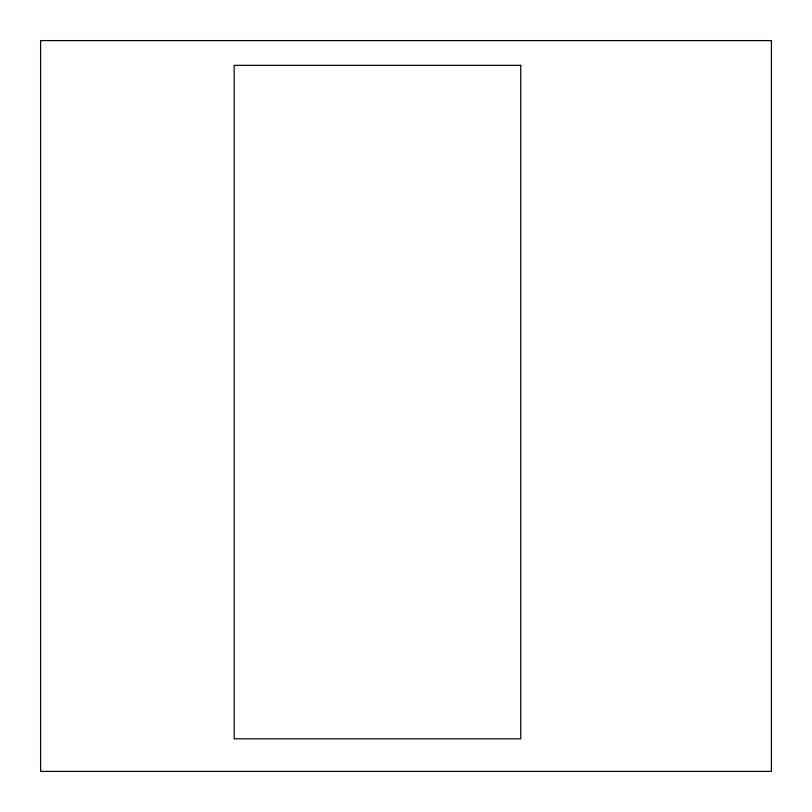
<?xml version="1.0" encoding="UTF-8"?>
<svg xmlns="http://www.w3.org/2000/svg" width="812" height="812" viewBox="0 0 812 812"><rect width="100%" height="100%" fill="white"/><g stroke="black" fill="none" stroke-linecap="round" stroke-linejoin="round"><path stroke-width="1.22" d="M771.4 40.6L40.6 40.6L40.6 771.4L771.4 771.4L771.4 40.6M520.756 65.346L234.171 65.346L234.171 738.829L520.756 738.829L520.756 65.346"/></g></svg>
